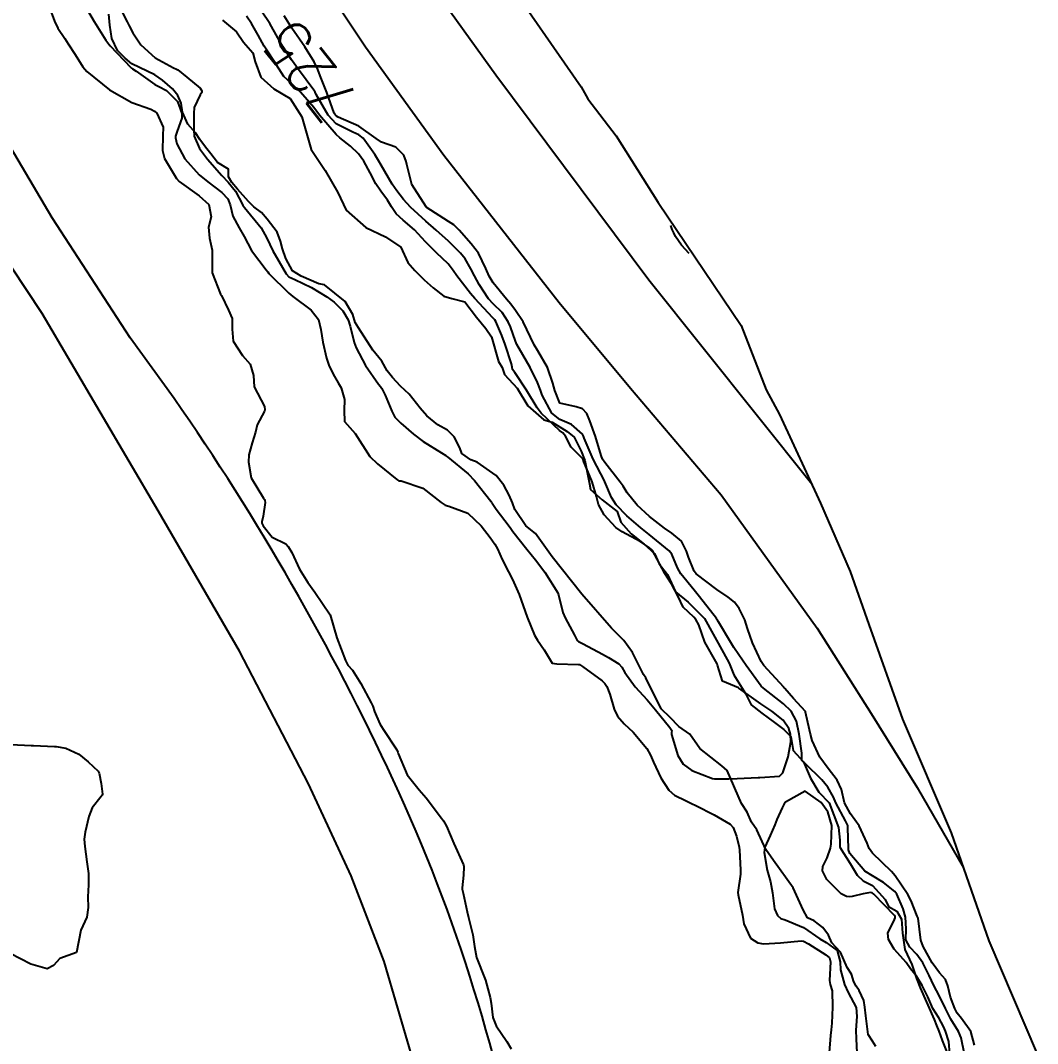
# Model space of a CAD drawing. Header units: metres. Extents: x 307586 to 320046, y 7427249 to 7434250.
# Drawn here: x 314439.6 to 314529.2, y 7432725.1 to 7432815.2 of the extents above; entities that cross this region are included whole.
import ezdxf
from ezdxf.enums import TextEntityAlignment as Align

# ---------------------------------------------------------------- set-up
doc = ezdxf.new("R2010")
doc.units = ezdxf.units.M
doc.header["$MEASUREMENT"] = 0
for name, color, linetype in [('Area', 45, 'Continuous'), ('Cotas', 45, 'Continuous'), ('Curvas de Nivel 1m', 11, 'Continuous'), ('Curvas de Nivel 5m', 15, 'Continuous'), ('Hidrografia', 140, 'Continuous'), ('Vias Primárias', 230, 'Continuous')]:
    doc.layers.add(name, color=color, linetype=linetype)
doc.styles.add('Style-STANDARD', font='STANDARD.shx')

msp = doc.modelspace()

# ---------------------------------------------------------------- linework, layer by layer
at = {"layer": 'Area'}
msp.add_polyline3d([(314481.964, 7432819.468, 726.559), (314488.965, 7432809.337, 726.529), (314489.56, 7432808.286, 726.539), (314492.043, 7432805.021, 726.538), (314495.741, 7432799.149, 726.639), (314503.066, 7432788.342, 726.659), (314505.273, 7432782.675, 726.769), (314506.444, 7432780.486, 726.789), (314510.053, 7432772.697, 726.809), (314512.661, 7432766.686, 726.669), (314514.295, 7432762.001, 726.639), (314517.258, 7432753.683, 727.159), (314521.564, 7432743.659, 727.069), (314524.875, 7432734.155, 726.909), (314529.161, 7432724.123, 726.899)], dxfattribs=at)
at = {"layer": 'Curvas de Nivel 1m', "flags": 128}
for points, elevation in [([(314442.296, 7432815.933), (314442.59, 7432815.144), (314442.876, 7432814.518), (314443.488, 7432813.59), (314443.807, 7432813.127), (314444.402, 7432812.188), (314445.092, 7432811.114), (314445.449, 7432810.709), (314447.433, 7432809.09), (314449.416, 7432807.964), (314451.082, 7432807.369), (314451.405, 7432807.208), (314451.602, 7432807.037), (314452.162, 7432805.8), (314452.145, 7432805.029), (314452.09, 7432803.749), (314452.294, 7432803.026), (314453.337, 7432801.277), (314453.578, 7432801.008), (314455.321, 7432799.751), (314456.191, 7432798.981), (314456.38, 7432797.901), (314456.155, 7432796.981), (314456.246, 7432796.012), (314456.49, 7432794.978), (314456.484, 7432793.744), (314456.465, 7432792.978), (314457.215, 7432791.106), (314457.285, 7432790.969), (314457.928, 7432789.686), (314458.241, 7432788.954), (314458.25, 7432788.02), (314458.322, 7432786.953), (314459.154, 7432785.68), (314459.816, 7432784.933), (314460.119, 7432783.945), (314460.183, 7432782.929), (314461.097, 7432781.213), (314461.125, 7432780.92), (314461.092, 7432780.803), (314460.432, 7432779.574), (314460.283, 7432778.928), (314460.004, 7432777.99), (314459.72, 7432776.933), (314459.676, 7432776.301), (314459.922, 7432774.931), (314461.005, 7432773.134), (314461.088, 7432773.003), (314461.124, 7432772.918), (314461.159, 7432772.759), (314460.982, 7432771.549), (314460.844, 7432771.052), (314460.861, 7432770.921), (314460.971, 7432770.69), (314461.758, 7432769.706), (314462.955, 7432769.095), (314463.176, 7432768.888), (314463.496, 7432768.336), (314464.163, 7432766.878), (314464.915, 7432765.7), (314465.51, 7432764.864), (314466.883, 7432762.85), (314467.464, 7432760.841), (314467.84, 7432759.832), (314468.233, 7432758.829), (314468.438, 7432758.435), (314468.825, 7432757.982), (314469.569, 7432756.812), (314470.475, 7432755.116), (314470.628, 7432754.802), (314470.778, 7432754.344), (314471.248, 7432753.273), (314471.543, 7432752.788), (314472.736, 7432750.982), (314472.813, 7432750.769), (314472.847, 7432750.653), (314473.652, 7432748.761), (314474.7, 7432747.445), (314475.308, 7432746.744), (314476.666, 7432744.946), (314476.836, 7432744.718), (314477.126, 7432744.248), (314477.765, 7432742.709), (314478.615, 7432740.832), (314478.65, 7432740.7), (314478.651, 7432740.661), (314478.605, 7432739.933), (314478.489, 7432738.806), (314478.505, 7432738.701), (314478.589, 7432738.338), (314478.926, 7432736.696), (314479.053, 7432736.208), (314479.444, 7432734.691), (314479.574, 7432733.648), (314479.746, 7432732.688), (314480.495, 7432730.837), (314480.557, 7432730.679), (314480.967, 7432729.162), (314481.035, 7432728.672), (314481.204, 7432727.412), (314481.486, 7432726.665), (314482.432, 7432725.277), (314482.81, 7432724.646)], 726), ([(314448.49, 7432816.053), (314448.983, 7432815.068), (314449.163, 7432814.728), (314449.493, 7432814.102), (314450.206, 7432813.053), (314451.466, 7432811.908), (314453.081, 7432811.016), (314453.342, 7432810.902), (314453.451, 7432810.833), (314454.252, 7432810.195), (314455.435, 7432809.217), (314455.562, 7432808.989), (314455.557, 7432808.864), (314455.43, 7432808.658), (314454.9, 7432807.514), (314454.876, 7432806.995), (314454.857, 7432805.526), (314454.889, 7432804.995), (314455.372, 7432803.919), (314456.059, 7432802.983), (314457.342, 7432801.544), (314457.897, 7432800.962), (314458.536, 7432800.163), (314459.183, 7432798.942), (314459.224, 7432798.853), (314459.311, 7432798.722), (314460.79, 7432796.925), (314461.28, 7432796.036), (314461.816, 7432794.912), (314462.353, 7432794.003), (314462.99, 7432792.894), (314463.239, 7432792.627), (314463.746, 7432792.374), (314465.225, 7432791.684), (314466.589, 7432790.856), (314467.208, 7432790.374), (314467.977, 7432789.614), (314468.468, 7432788.831), (314468.625, 7432788.266), (314468.993, 7432786.823), (314469.166, 7432786.376), (314469.986, 7432784.812), (314471.126, 7432783.155), (314471.289, 7432782.962), (314471.413, 7432782.796), (314471.712, 7432782.193), (314472.286, 7432780.782), (314472.576, 7432780.266), (314473.082, 7432779.726), (314474.204, 7432778.759), (314475.067, 7432778.113), (314476.663, 7432777.127), (314477.054, 7432776.873), (314477.133, 7432776.808), (314477.235, 7432776.727), (314479.032, 7432775.274), (314479.581, 7432774.694), (314481.005, 7432772.86), (314481.087, 7432772.762), (314481.145, 7432772.678), (314481.499, 7432772.169), (314482.629, 7432770.655), (314482.775, 7432770.457), (314482.968, 7432770.187), (314484.202, 7432768.638), (314484.944, 7432767.707), (314485.77, 7432766.622), (314486.906, 7432764.806), (314486.968, 7432764.609), (314487.354, 7432763.069), (314487.554, 7432762.6), (314488.384, 7432761.063), (314488.627, 7432760.583), (314488.752, 7432760.481), (314488.852, 7432760.439), (314489.134, 7432760.294), (314490.841, 7432759.404), (314491.393, 7432759.107), (314492.275, 7432758.538), (314492.546, 7432758.25), (314492.826, 7432757.793), (314493.721, 7432756.521), (314494.796, 7432755.366), (314495.532, 7432754.503), (314496.767, 7432752.93), (314496.949, 7432752.671), (314496.92, 7432752.488), (314496.92, 7432752.328), (314497.498, 7432750.479), (314497.964, 7432749.71), (314498.72, 7432749.163), (314500.542, 7432748.442), (314500.713, 7432748.407), (314501.98, 7432748.421), (314502.713, 7432748.448), (314504.567, 7432748.538), (314504.714, 7432748.542), (314506.45, 7432748.639), (314506.719, 7432748.941), (314507.211, 7432750.363), (314507.437, 7432751.675), (314507.402, 7432752.36), (314507.264, 7432752.859), (314506.775, 7432753.574), (314505.754, 7432754.38), (314504.793, 7432755.034), (314502.845, 7432756.41), (314502.813, 7432756.427), (314501.407, 7432757.019), (314500.966, 7432758.438), (314500.94, 7432758.544), (314500.836, 7432758.758), (314499.866, 7432760.45), (314499.346, 7432761.985), (314499.083, 7432762.458), (314498.885, 7432762.657), (314497.95, 7432763.531), (314497.51, 7432764.481), (314496.919, 7432765.584), (314496.346, 7432766.496), (314495.678, 7432767.77), (314495.242, 7432768.507), (314494.956, 7432768.787), (314494.172, 7432769.306), (314492.967, 7432769.974), (314492.596, 7432770.163), (314492.035, 7432770.544), (314490.989, 7432771.663), (314490.503, 7432772.565), (314490.312, 7432773.265), (314489.935, 7432774.571), (314489.157, 7432776.473), (314489.109, 7432776.579), (314489.054, 7432776.661), (314488.102, 7432777.633), (314487.604, 7432778.602), (314487.352, 7432778.883), (314487.078, 7432779.079), (314485.44, 7432780.627), (314485.1, 7432781.073), (314484.165, 7432782.64), (314483.138, 7432784.181), (314482.936, 7432784.449), (314482.89, 7432784.654), (314482.838, 7432784.964), (314482.269, 7432786.664), (314481.973, 7432787.461), (314481.461, 7432788.676), (314481.356, 7432788.839), (314481.196, 7432789.01), (314479.61, 7432790.696), (314479.22, 7432791.163), (314478.023, 7432792.718), (314477.698, 7432793.174), (314477.253, 7432793.75), (314476.236, 7432794.74), (314475.277, 7432795.706), (314474.288, 7432796.76), (314473.301, 7432797.602), (314472.683, 7432798.156), (314472.28, 7432798.785), (314471.907, 7432799.379), (314471.327, 7432800.161), (314470.892, 7432800.804), (314470.391, 7432801.766), (314469.832, 7432802.815), (314469.369, 7432803.458), (314468.671, 7432804.126), (314467.726, 7432804.845), (314467.387, 7432805.154), (314465.935, 7432806.865), (314465.42, 7432807.536), (314464.265, 7432808.882), (314463.441, 7432809.662), (314462.799, 7432810.252), (314462.368, 7432810.906), (314461.474, 7432812.316), (314461.062, 7432812.924), (314460.515, 7432813.908), (314459.951, 7432814.936), (314459.512, 7432815.565)], 724), ([(314523.619, 7432724.974), (314523.285, 7432726.162), (314522.464, 7432727.307), (314522.086, 7432727.793), (314521.886, 7432728.179), (314521.485, 7432729.188), (314521.274, 7432730.188), (314521.07, 7432730.753), (314520.514, 7432731.328), (314519.884, 7432732.206), (314519.098, 7432733.653), (314518.881, 7432734.217), (314518.64, 7432736.152), (314518.618, 7432736.22), (314518.574, 7432736.327), (314518.032, 7432737.673), (314517.753, 7432738.233), (314516.617, 7432739.887), (314516.296, 7432740.253), (314514.639, 7432741.861), (314514.346, 7432742.273), (314514.168, 7432742.754), (314513.456, 7432744.282), (314512.678, 7432745.323), (314512.169, 7432746.298), (314511.885, 7432747.482), (314511.525, 7432748.308), (314510.728, 7432749.313), (314509.986, 7432750.328), (314509.307, 7432751.785), (314509.16, 7432752.336), (314508.78, 7432754.018), (314508.739, 7432754.297), (314508.718, 7432754.341), (314507.675, 7432755.482), (314506.909, 7432756.369), (314506.863, 7432756.419), (314506.814, 7432756.477), (314505.071, 7432758.388), (314504.836, 7432758.733), (314504.051, 7432760.398), (314503.625, 7432761.649), (314503.395, 7432762.405), (314502.893, 7432763.426), (314502.463, 7432763.981), (314501.906, 7432764.425), (314500.913, 7432765.094), (314499.091, 7432766.458), (314498.935, 7432766.688), (314498.424, 7432767.945), (314498.245, 7432768.471), (314497.816, 7432769.332), (314496.969, 7432770.059), (314496.311, 7432770.497), (314494.988, 7432771.523), (314493.902, 7432772.521), (314493.013, 7432773.588), (314492.66, 7432774.176), (314492.414, 7432774.539), (314491.048, 7432776.259), (314490.863, 7432776.562), (314490.745, 7432776.875), (314490.221, 7432778.569), (314489.723, 7432779.937), (314489.467, 7432780.576), (314489.099, 7432780.982), (314488.524, 7432781.166), (314487.106, 7432781.504), (314486.654, 7432782.615), (314486.491, 7432783.255), (314486.011, 7432784.621), (314485.165, 7432786.094), (314484.831, 7432786.633), (314484.517, 7432787.299), (314483.879, 7432788.643), (314483.203, 7432789.66), (314482.767, 7432790.216), (314482.384, 7432790.662), (314481.234, 7432792.09), (314480.884, 7432792.684), (314480.572, 7432793.365), (314479.92, 7432794.693), (314479.275, 7432795.535), (314478.221, 7432796.716), (314477.773, 7432797.198), (314477.301, 7432797.492), (314475.337, 7432798.75), (314475.313, 7432798.772), (314474.063, 7432800.763), (314473.609, 7432802.518), (314473.573, 7432802.768), (314473.368, 7432803.328), (314472.639, 7432804.044), (314471.38, 7432804.488), (314470.914, 7432804.805), (314469.399, 7432805.889), (314467.575, 7432806.683), (314467.412, 7432806.763), (314467.329, 7432806.851), (314467.235, 7432807.032), (314466.588, 7432808.858), (314465.996, 7432810.316), (314465.779, 7432810.867), (314465.463, 7432811.555), (314464.645, 7432812.878), (314463.499, 7432814.522), (314463.359, 7432814.75), (314463.272, 7432814.893), (314462.81, 7432815.604)], 726), ([(314498.473, 7432794.68), (314497.819, 7432795.403), (314497.288, 7432796.158), (314497.119, 7432796.492), (314496.997, 7432796.792), (314496.873, 7432797.14)], 727), ([(314438.737, 7432751.435), (314440.549, 7432751.348), (314440.736, 7432751.341), (314442.597, 7432751.27), (314442.735, 7432751.262), (314443.587, 7432751.121), (314444.728, 7432750.597), (314445.545, 7432749.922), (314446.429, 7432749.084), (314446.534, 7432748.905), (314446.702, 7432747.997), (314446.813, 7432747.079), (314446.792, 7432746.979), (314446.69, 7432746.868), (314445.897, 7432745.869), (314445.608, 7432745.096), (314445.281, 7432743.733), (314445.218, 7432743.101), (314445.268, 7432742.466), (314445.448, 7432741.097), (314445.581, 7432740.073), (314445.577, 7432739.095), (314445.52, 7432738.033), (314445.553, 7432737.095), (314445.431, 7432736.226), (314444.912, 7432735.104), (314444.523, 7432733.11), (314443.052, 7432732.588), (314442.506, 7432731.99), (314441.949, 7432731.69), (314440.507, 7432732.087), (314438.676, 7432733.023)], 727), ([(314521.428, 7432724.185), (314521.352, 7432725.274), (314521.065, 7432726.191), (314520.873, 7432726.61), (314520.464, 7432727.357), (314519.933, 7432728.205), (314519.486, 7432729.212), (314519.014, 7432730.215), (314518.511, 7432731.029), (314517.974, 7432731.685), (314517.598, 7432732.234), (314517.094, 7432732.807), (314516.535, 7432733.428), (314516.034, 7432734.255), (314515.977, 7432734.83), (314516.569, 7432736.016), (314516.637, 7432736.184), (314516.636, 7432736.249), (314516.623, 7432736.298), (314516.574, 7432736.385), (314514.748, 7432738.268), (314514.595, 7432738.38), (314514.45, 7432738.417), (314513.802, 7432738.278), (314512.832, 7432738.046), (314512.59, 7432738.017), (314512.339, 7432738.042), (314511.864, 7432738.301), (314510.611, 7432739.541), (314510.219, 7432740.324), (314510.246, 7432740.705), (314510.634, 7432741.464), (314510.925, 7432742.316), (314510.996, 7432742.664), (314511.054, 7432744.314), (314510.681, 7432745.497), (314510.1, 7432746.326), (314508.703, 7432747.343), (314506.961, 7432746.366), (314506.85, 7432746.209), (314506.685, 7432745.871), (314506.214, 7432744.83), (314506.023, 7432744.376), (314505.612, 7432743.422), (314505.15, 7432742.385), (314505.08, 7432741.942), (314505.345, 7432740.383), (314505.644, 7432739.338), (314505.834, 7432738.378), (314505.988, 7432736.967), (314506.253, 7432736.373), (314506.569, 7432736.108), (314506.936, 7432735.995), (314508.558, 7432735.335), (314509.977, 7432734.326), (314510.54, 7432733.99), (314511.521, 7432733.293), (314511.774, 7432732.301), (314511.81, 7432731.595), (314512.155, 7432730.295), (314512.493, 7432729.599), (314513.182, 7432728.283), (314513.245, 7432727.502), (314513.171, 7432726.283), (314513.189, 7432725.535), (314513.262, 7432724.282)], 724)]:
    msp.add_lwpolyline(points, dxfattribs=dict(at, elevation=elevation))
at = {"layer": 'Curvas de Nivel 5m', "elevation": 725, "flags": 128}
for points in [[(314522.723, 7432724.167), (314522.444, 7432725.605), (314522.2, 7432726.174), (314521.522, 7432727.242), (314521.045, 7432728.191), (314520.49, 7432729.35), (314520.042, 7432730.205), (314519.609, 7432731.112), (314519.052, 7432732.215), (314518.53, 7432732.957), (314517.908, 7432733.601), (314517.563, 7432734.235), (314517.584, 7432735.208), (314517.543, 7432736.235), (314517.324, 7432736.983), (314516.784, 7432738.247), (314516.597, 7432738.509), (314515.586, 7432739.283), (314514.617, 7432739.866), (314513.958, 7432740.277), (314512.638, 7432741.844), (314512.517, 7432742.167), (314512.507, 7432742.292), (314512.464, 7432744.096), (314512.444, 7432744.293), (314512.262, 7432744.703), (314511.398, 7432746.309), (314511.185, 7432746.8), (314510.706, 7432747.673), (314510.17, 7432748.325), (314508.727, 7432749.726), (314508.413, 7432750.028), (314508.412, 7432750.345), (314508.419, 7432750.664), (314508.182, 7432752.349), (314507.924, 7432753.502), (314507.46, 7432754.36), (314506.793, 7432755.023), (314505.022, 7432756.388), (314504.815, 7432756.588), (314503.488, 7432758.403), (314502.842, 7432759.325), (314502.404, 7432759.972), (314502.141, 7432760.421), (314501.071, 7432762.247), (314500.959, 7432762.439), (314500.927, 7432762.483), (314500.884, 7432762.536), (314499.398, 7432764.455), (314498.911, 7432765.017), (314497.75, 7432766.478), (314497.458, 7432767.002), (314496.95, 7432768.202), (314496.727, 7432768.492), (314494.967, 7432769.941), (314494.224, 7432770.517), (314492.989, 7432771.583), (314492.045, 7432772.544), (314491.637, 7432773.178), (314491.063, 7432774.559), (314491.024, 7432774.645), (314490.039, 7432776.57), (314489.225, 7432778.425), (314489.166, 7432778.579), (314489.075, 7432778.755), (314488.107, 7432779.618), (314487.087, 7432780.042), (314486.381, 7432780.617), (314485.544, 7432782.198), (314485.386, 7432782.627), (314485.13, 7432783.309), (314484.477, 7432784.637), (314483.505, 7432786.309), (314483.303, 7432786.649), (314483.176, 7432786.941), (314482.739, 7432788.207), (314482.55, 7432788.66), (314482.013, 7432789.48), (314481.209, 7432790.245), (314480.802, 7432790.684), (314479.981, 7432791.943), (314479.569, 7432792.697), (314479.249, 7432793.324), (314478.758, 7432794.208), (314478.357, 7432794.714), (314477.278, 7432795.759), (314476.201, 7432796.741), (314475.301, 7432797.52), (314473.948, 7432798.764), (314473.32, 7432799.441), (314472.73, 7432800.182), (314472.32, 7432800.785), (314471.358, 7432802.454), (314471.155, 7432802.802), (314470.788, 7432803.387), (314469.76, 7432804.816), (314469.387, 7432805.12), (314468.864, 7432805.354), (314467.402, 7432806.093), (314466.68, 7432806.857), (314465.63, 7432808.669), (314465.536, 7432808.869), (314465.435, 7432809.05), (314464.068, 7432810.884), (314463.465, 7432811.724), (314462.703, 7432812.902), (314462.256, 7432813.674), (314461.563, 7432814.919), (314461.504, 7432815.016), (314460.214, 7432816.933)], [(314445.513, 7432816.109), (314446.092, 7432815.104), (314447.114, 7432813.466), (314447.366, 7432813.091), (314447.481, 7432812.956), (314449.306, 7432811.062), (314449.383, 7432810.992), (314449.452, 7432810.941), (314449.79, 7432810.716), (314451.438, 7432809.565), (314451.773, 7432809.372), (314452.454, 7432809.025), (314453.419, 7432808.05), (314453.805, 7432807.006), (314453.802, 7432806.603), (314453.387, 7432805.437), (314453.25, 7432805.012), (314453.242, 7432804.872), (314453.376, 7432804.319), (314454.069, 7432803.003), (314455.342, 7432801.611), (314456.081, 7432800.983), (314457.324, 7432800.037), (314457.856, 7432799.5), (314458.073, 7432798.959), (314458.306, 7432797.958), (314458.852, 7432796.947), (314459.282, 7432796.179), (314459.929, 7432794.933), (314461.246, 7432793.222), (314461.378, 7432793.052), (314461.481, 7432792.916), (314463.217, 7432791.187), (314463.59, 7432790.886), (314465.201, 7432789.696), (314465.849, 7432788.863), (314466.056, 7432787.989), (314466.228, 7432786.859), (314466.556, 7432785.452), (314466.74, 7432784.854), (314467.135, 7432784.04), (314467.584, 7432783.299), (314467.823, 7432782.839), (314468.119, 7432781.824), (314468.095, 7432780.835), (314468.135, 7432779.886), (314469.073, 7432778.82), (314470.366, 7432776.807), (314471.043, 7432776.142), (314472.753, 7432774.774), (314472.909, 7432774.659), (314473.022, 7432774.65), (314473.135, 7432774.656), (314475.016, 7432774.022), (314476.648, 7432772.734), (314476.999, 7432772.5), (314477.308, 7432772.416), (314478.99, 7432771.822), (314480.179, 7432770.688), (314480.963, 7432769.66), (314481.375, 7432769.092), (314481.61, 7432768.67), (314482.021, 7432767.742), (314482.575, 7432766.655), (314482.923, 7432765.965), (314483.522, 7432764.644), (314483.872, 7432763.662), (314484.205, 7432762.637), (314484.86, 7432761.07), (314485.124, 7432760.627), (314485.706, 7432759.76), (314486.411, 7432758.614), (314486.832, 7432758.54), (314488.743, 7432758.492), (314488.832, 7432758.47), (314489.093, 7432758.315), (314490.818, 7432757.042), (314491.069, 7432756.81), (314491.221, 7432756.554), (314491.491, 7432755.861), (314491.885, 7432754.543), (314492.161, 7432753.923), (314492.77, 7432753.267), (314493.552, 7432752.522), (314494.742, 7432751.093), (314495.077, 7432750.507), (314495.35, 7432749.88), (314495.983, 7432748.497), (314496.702, 7432747.416), (314497.204, 7432746.989), (314498.216, 7432746.467), (314498.69, 7432746.242), (314499.084, 7432746.059), (314500.675, 7432745.249), (314502.087, 7432744.419), (314502.368, 7432744.122), (314502.653, 7432743.372), (314502.873, 7432742.408), (314502.911, 7432742.135), (314503.018, 7432740.406), (314503, 7432740.015), (314502.782, 7432738.408), (314502.786, 7432738.213), (314503.171, 7432736.404), (314503.307, 7432735.657), (314503.87, 7432734.397), (314504.539, 7432733.965), (314505.035, 7432733.888), (314506.539, 7432733.972), (314508.336, 7432734.138), (314508.541, 7432734.116), (314508.983, 7432733.891), (314510.529, 7432732.919), (314510.855, 7432732.644), (314510.934, 7432732.314), (314510.847, 7432730.656), (314510.898, 7432730.314), (314511.065, 7432729.74), (314511.115, 7432728.31), (314511.039, 7432726.892), (314510.997, 7432726.312), (314510.933, 7432725.825), (314510.805, 7432724.314)]]:
    msp.add_lwpolyline(points, dxfattribs=at)
at = {"layer": 'Hidrografia'}
for points in [[(314514.918, 7432724.84), (314514.628, 7432725.324), (314514.241, 7432725.904), (314514.047, 7432727.55), (314513.95, 7432728.324), (314513.853, 7432728.905), (314513.466, 7432729.776), (314513.175, 7432730.163), (314512.982, 7432730.55), (314512.788, 7432731.227), (314512.401, 7432731.808), (314511.82, 7432733.163), (314511.034, 7432733.965), (314510.743, 7432734.642), (314510.259, 7432735.32), (314509.484, 7432735.9), (314508.903, 7432736.191), (314508.516, 7432736.868), (314507.644, 7432738.804), (314505.901, 7432741.223), (314505.224, 7432742.191), (314504.449, 7432743.933), (314503.965, 7432744.611), (314503.577, 7432745.482), (314503.093, 7432746.256), (314501.834, 7432749.16), (314501.35, 7432749.547), (314500.382, 7432750.321), (314499.413, 7432751.095), (314498.542, 7432752.353), (314497.574, 7432753.031), (314496.799, 7432753.805), (314496.024, 7432754.579), (314494.655, 7432757.313), (314494.462, 7432757.603), (314494.074, 7432758.377), (314493.493, 7432759.539), (314492.719, 7432760.603), (314491.654, 7432761.668), (314489.039, 7432764.668), (314486.424, 7432767.959), (314484.961, 7432770.009), (314484.089, 7432770.686), (314483.121, 7432772.138), (314482.927, 7432772.719), (314482.637, 7432773.396), (314482.152, 7432774.267), (314481.475, 7432775.138), (314479.828, 7432776.3), (314479.247, 7432776.493), (314478.473, 7432777.074), (314478.279, 7432777.558), (314477.795, 7432778.526), (314477.214, 7432779.107), (314476.342, 7432779.59), (314475.374, 7432780.365), (314474.793, 7432781.042), (314473.825, 7432782.3), (314473.05, 7432782.978), (314472.372, 7432783.752), (314471.888, 7432784.333), (314471.404, 7432785.204), (314470.629, 7432786.172), (314469.357, 7432788.128), (314469.066, 7432788.611), (314468.873, 7432789.289), (314468.195, 7432790.45), (314466.355, 7432791.902), (314465.871, 7432791.999), (314464.321, 7432792.676), (314463.547, 7432793.16), (314462.966, 7432794.225), (314462.675, 7432795.096), (314462.482, 7432795.773), (314462.191, 7432796.548), (314461.32, 7432797.709), (314460.835, 7432798.29), (314460.157, 7432798.774), (314459.673, 7432799.257), (314458.695, 7432800.351), (314458.21, 7432800.931), (314457.92, 7432801.415), (314457.92, 7432802.093), (314456.951, 7432802.674), (314456.37, 7432803.448), (314455.886, 7432804.028), (314455.402, 7432804.706), (314455.015, 7432805.287), (314454.337, 7432806.061), (314453.853, 7432807.126), (314453.756, 7432807.9), (314453.465, 7432808.577), (314452.981, 7432809.158), (314452.11, 7432809.932), (314451.432, 7432810.416), (314449.398, 7432811.384), (314448.817, 7432811.868), (314448.139, 7432812.545), (314447.655, 7432813.61), (314447.462, 7432814.771), (314447.365, 7432815.739)], [(314457.393, 7432815.222), (314458.622, 7432814.197), (314459.237, 7432813.276), (314460.057, 7432812.354), (314460.262, 7432811.535), (314460.774, 7432810.203), (314461.901, 7432809.179), (314463.349, 7432808.334), (314464.374, 7432806.695), (314465.194, 7432803.828), (314466.423, 7432801.984), (314467.55, 7432800.038), (314468.268, 7432798.502), (314470.01, 7432796.966), (314471.751, 7432796.147), (314473.084, 7432795.225), (314473.698, 7432793.894), (314474.313, 7432793.177), (314475.133, 7432792.358), (314475.953, 7432791.641), (314476.875, 7432790.924), (314477.592, 7432790.719), (314478.719, 7432790.412), (314479.744, 7432789.081), (314480.564, 7432788.056), (314481.076, 7432787.34), (314481.703, 7432785.159), (314482.01, 7432784.647), (314482.215, 7432784.032), (314483.342, 7432782.804), (314484.265, 7432781.267), (314485.699, 7432780.038), (314486.416, 7432779.834), (314487.748, 7432779.014), (314488.363, 7432778.502), (314488.978, 7432777.273), (314489.285, 7432776.454), (314489.695, 7432774.406), (314489.798, 7432773.894), (314490.822, 7432772.972), (314492.155, 7432771.948), (314492.462, 7432771.026), (314493.384, 7432770.002), (314494.511, 7432769.081), (314495.433, 7432768.261), (314495.843, 7432767.34), (314496.561, 7432766.418), (314497.278, 7432764.882), (314498.405, 7432763.96), (314499.839, 7432762.526), (314501.494, 7432759.525), (314502.006, 7432758.603), (314502.416, 7432757.579), (314503.441, 7432755.941), (314503.953, 7432754.917), (314504.875, 7432754.2), (314506.002, 7432753.381), (314506.822, 7432752.766), (314507.437, 7432752.152), (314507.642, 7432750.923), (314508.564, 7432749.899), (314509.179, 7432748.465), (314509.896, 7432747.236), (314510.818, 7432746.314), (314511.645, 7432744.141), (314511.747, 7432743.014), (314511.747, 7432742.4), (314512.669, 7432740.966), (314513.284, 7432739.942), (314513.797, 7432739.43), (314514.616, 7432739.02), (314515.743, 7432737.791), (314516.051, 7432737.177), (314516.768, 7432736.767), (314517.178, 7432736.05), (314517.28, 7432734.822), (314517.485, 7432733.388), (314518.1, 7432732.056), (314518.51, 7432730.828), (314518.817, 7432730.008), (314520.054, 7432727.213), (314520.259, 7432726.701), (314520.464, 7432726.189), (314520.771, 7432725.37), (314521.181, 7432724.346)]]:
    msp.add_lwpolyline(points, dxfattribs=at)
at = {"layer": 'Vias Primárias'}
msp.add_lwpolyline([(314454.368, 7432580.695), (314470.825, 7432615.512, 0.076264), (314484.824, 7432662.538, 0.076118), (314484.11, 7432710.654, 0.067102), (314472.428, 7432748.314, 0.043407), (314453.125, 7432781.907), (314449.247, 7432787.234), (314442.385, 7432797.82), (314420.738, 7432834.533), (314401.875, 7432865.175), (314397.177, 7432872.52, -0.209544), (314396.083, 7432879.48), (314399.094, 7432888.791), (314401.541, 7432895.187), (314404.834, 7432899.607), (314414.761, 7432910.44)], format="xyb", dxfattribs=at)
msp.add_lwpolyline([(314454.368, 7432580.695), (314470.825, 7432615.512, 0.076264), (314484.824, 7432662.538, 0.076118), (314484.11, 7432710.654, 0.067102), (314472.428, 7432748.314, 0.043407), (314453.125, 7432781.907), (314449.247, 7432787.234), (314442.385, 7432797.82), (314420.738, 7432834.533), (314401.875, 7432865.175), (314397.177, 7432872.52, -0.209544), (314396.083, 7432879.48), (314399.094, 7432888.791), (314401.541, 7432895.187), (314404.834, 7432899.607), (314414.761, 7432910.44)], format="xyb", dxfattribs=at)
for points, elevation in [([(314429.032, 7432894.36), (314432.514, 7432882.519), (314440.312, 7432863), (314447.177, 7432849.434), (314454.987, 7432836.297), (314463.724, 7432822.263), (314469.987, 7432812.869), (314476.872, 7432803.328), (314487.043, 7432790.347), (314493.316, 7432782.805), (314501.297, 7432773.421), (314509.747, 7432761.692), (314514.524, 7432754.159), (314518.555, 7432747.667), (314522.634, 7432740.588)], 727.343), ([(314429.032, 7432894.36), (314432.514, 7432882.519), (314440.312, 7432863), (314447.177, 7432849.434), (314454.987, 7432836.297), (314463.724, 7432822.263), (314469.987, 7432812.869), (314476.872, 7432803.328), (314487.043, 7432790.347), (314493.316, 7432782.805), (314501.297, 7432773.421), (314509.747, 7432761.692), (314514.524, 7432754.159), (314518.555, 7432747.667), (314522.634, 7432740.588)], 727.343), ([(314509.288, 7432774.348), (314494.921, 7432792.314), (314481.465, 7432810.388), (314471.222, 7432824.65), (314455.54, 7432849.99), (314446.808, 7432867.916), (314441.652, 7432879.361)], 726.805), ([(314509.288, 7432774.348), (314494.921, 7432792.314), (314481.465, 7432810.388), (314471.222, 7432824.65), (314455.54, 7432849.99), (314446.808, 7432867.916), (314441.652, 7432879.361)], 726.805)]:
    msp.add_lwpolyline(points, dxfattribs=dict(at, elevation=elevation))
msp.add_lwpolyline([(314468.176, 7432626.726), (314470.789, 7432633.783), (314473.196, 7432640.615), (314476.282, 7432651.898), (314477.822, 7432659.788), (314479.738, 7432672.076), (314480.028, 7432681.538), (314479.353, 7432696.887), (314477.808, 7432708.382), (314474.041, 7432724.121), (314471.625, 7432732.338), (314468.731, 7432739.86), (314464.961, 7432747.984), (314458.882, 7432759.653), (314451.733, 7432772.019), (314441.494, 7432789.401), (314429.523, 7432807.453), (314422.186, 7432819.426)], dxfattribs=at)
msp.add_lwpolyline([(314468.176, 7432626.726), (314470.789, 7432633.783), (314473.196, 7432640.615), (314476.282, 7432651.898), (314477.822, 7432659.788), (314479.738, 7432672.076), (314480.028, 7432681.538), (314479.353, 7432696.887), (314477.808, 7432708.382), (314474.041, 7432724.121), (314471.625, 7432732.338), (314468.731, 7432739.86), (314464.961, 7432747.984), (314458.882, 7432759.653), (314451.733, 7432772.019), (314441.494, 7432789.401), (314429.523, 7432807.453), (314422.186, 7432819.426)], dxfattribs=at)

# ---------------------------------------------------------------- texts
at = {"layer": 'Cotas', "style": 'Style-STANDARD'}
msp.add_text('725', height=4, rotation=128.19414, dxfattribs=at).set_placement((314465.092, 7432810.728, 725), align=Align.MIDDLE_CENTER)

doc.saveas('drawing.dxf')
